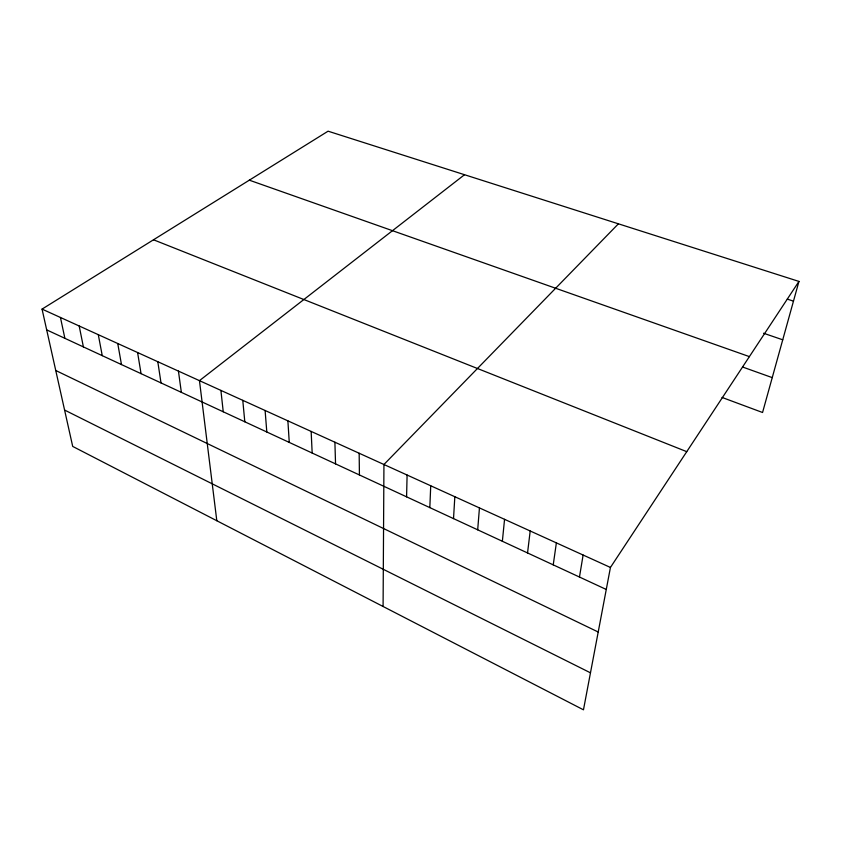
<?xml version="1.0" encoding="UTF-8"?>
<svg xmlns="http://www.w3.org/2000/svg" width="841" height="841" viewBox="0 0 841 841"><rect width="100%" height="100%" fill="white"/><g stroke="black" fill="none" stroke-linecap="round" stroke-linejoin="round"><path stroke-width="1.26" d="M383.086 606.487L383.938 464.505L618.408 223.811M406.581 496.842L407.097 475.028M429.825 507.617L430.729 485.772M453.52 518.613L454.834 496.726M477.688 529.83L479.444 507.911M502.361 541.268L504.558 519.328M527.538 552.947L530.198 530.986M553.231 564.868L556.374 542.887M579.47 577.042L583.118 555.039M798.95 281.42L610.44 567.454L583.465 709.815L72.704 446.424L42.05 309.11L328.085 131.185L798.95 281.42L762.556 412.5L722.03 397.436M464.526 174.718L199.454 380.647L216.81 520.737M787.302 299.123L793.473 301.141M763.565 333.236L782.74 339.806M249.325 180.174L749.394 356.616M742.719 367.065L772.238 377.62M153.504 239.78L686.75 451.659M42.05 309.11L610.44 567.454M46.686 329.882L606.266 589.467M55.748 370.492L598.203 632.012M64.589 410.051L590.466 672.821M60.447 317.467L64.873 338.313M79.191 325.993L83.396 346.913M98.292 334.665L102.255 355.659M117.751 343.517L121.472 364.574M137.588 352.526L141.057 373.656M157.803 361.725L161.009 382.918M178.429 371.091L181.351 392.358M220.899 390.403L223.243 411.785M242.776 400.348L244.805 421.793M265.104 410.492L266.807 432.001M287.885 420.847L289.262 442.408M311.149 431.422L312.169 453.036M334.897 442.219L335.548 463.885M359.16 453.236L359.422 474.965"/></g></svg>
